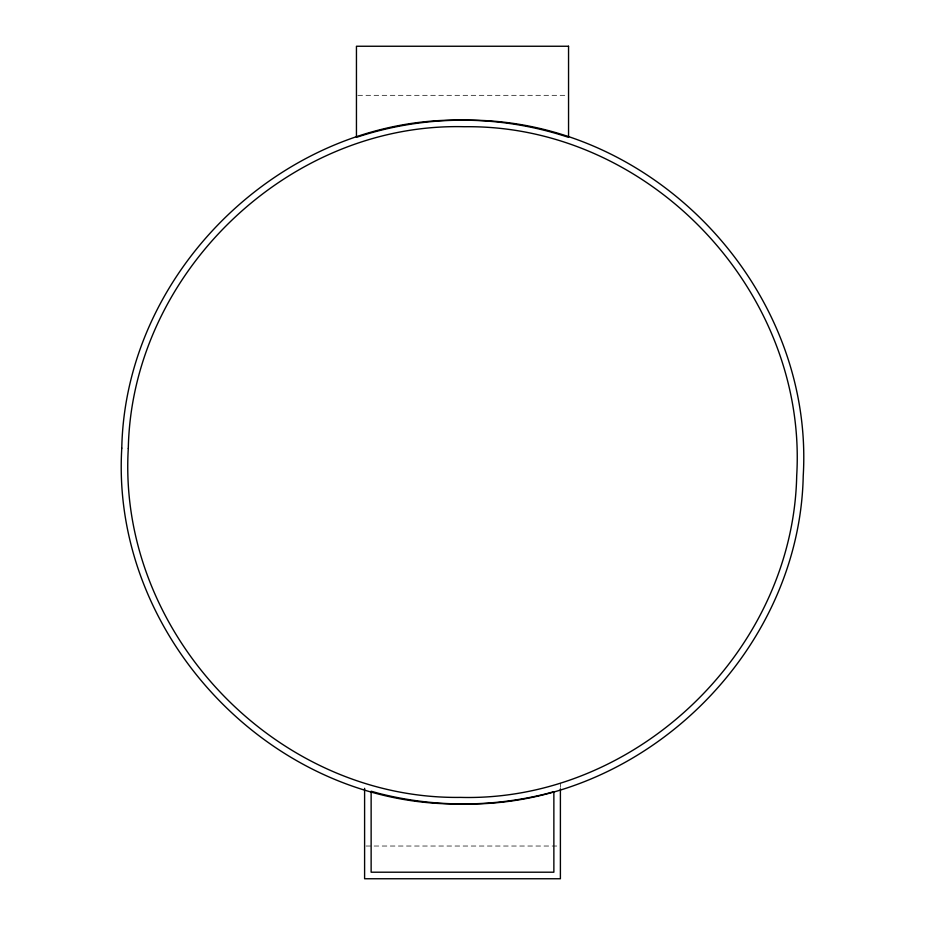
<?xml version="1.0" encoding="UTF-8"?>
<svg xmlns="http://www.w3.org/2000/svg" width="925" height="925" viewBox="0 0 925 925"><rect width="100%" height="100%" fill="white"/><g stroke="black" fill="none" stroke-linecap="round" stroke-linejoin="round"><path stroke-width="0.69" stroke-dasharray="4.62 3.47" d="M357.894 95.321L567.106 95.321M366.046 846.028L558.954 846.028M560.4 783.105L560.4 787.395"/><path stroke-width="1.39" d="M560.4 788.817L560.4 878.75L364.6 878.75L364.6 788.343M121.776 448.139C110.445 636.018 272.077 806.473 460.511 803.952C639.36 808.6 799.628 654.646 803.224 475.982C814.555 288.114 652.923 117.66 464.489 120.181C285.64 115.532 125.372 269.487 121.776 448.139M128.297 448.405C117.186 632.688 275.719 799.871 460.558 797.396C635.972 801.963 793.164 650.957 796.702 475.716C807.814 291.444 649.281 124.262 464.442 126.725C289.028 122.169 131.836 273.164 128.297 448.405M553.867 791.684L546.004 793.835A343.025 343.025 0 0 1 378.938 793.407L371.133 791.222L371.133 872.206L553.867 872.206L553.867 791.684M568.551 46.25L356.449 46.25L356.449 137.351A336.238 336.238 0 0 1 568.551 137.351L568.551 46.25"/></g></svg>
